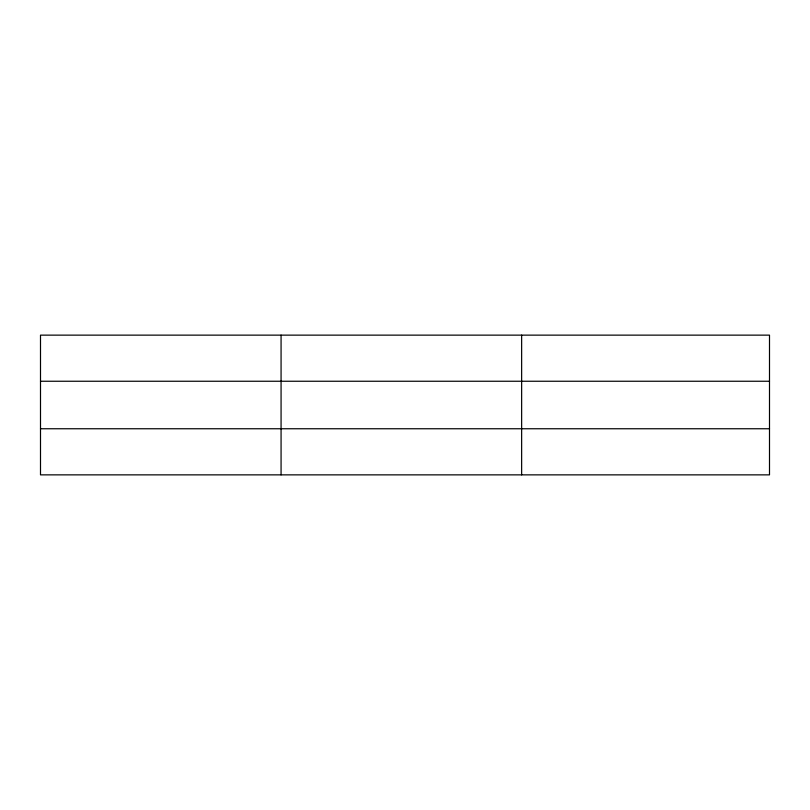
<?xml version="1.0" encoding="UTF-8"?>
<svg xmlns="http://www.w3.org/2000/svg" width="810" height="810" viewBox="0 0 810 810"><rect width="100%" height="100%" fill="white"/><g stroke="black" fill="none" stroke-linecap="round" stroke-linejoin="round"><path stroke-width="1.21" d="M281.07 474.862L281.07 335.137M521.64 474.862L521.64 335.137M769.5 428.753L769.5 474.862L40.5 474.862L40.5 335.137L769.5 335.137L769.5 428.753L40.5 428.753M40.5 381.247L769.5 381.247"/></g></svg>
